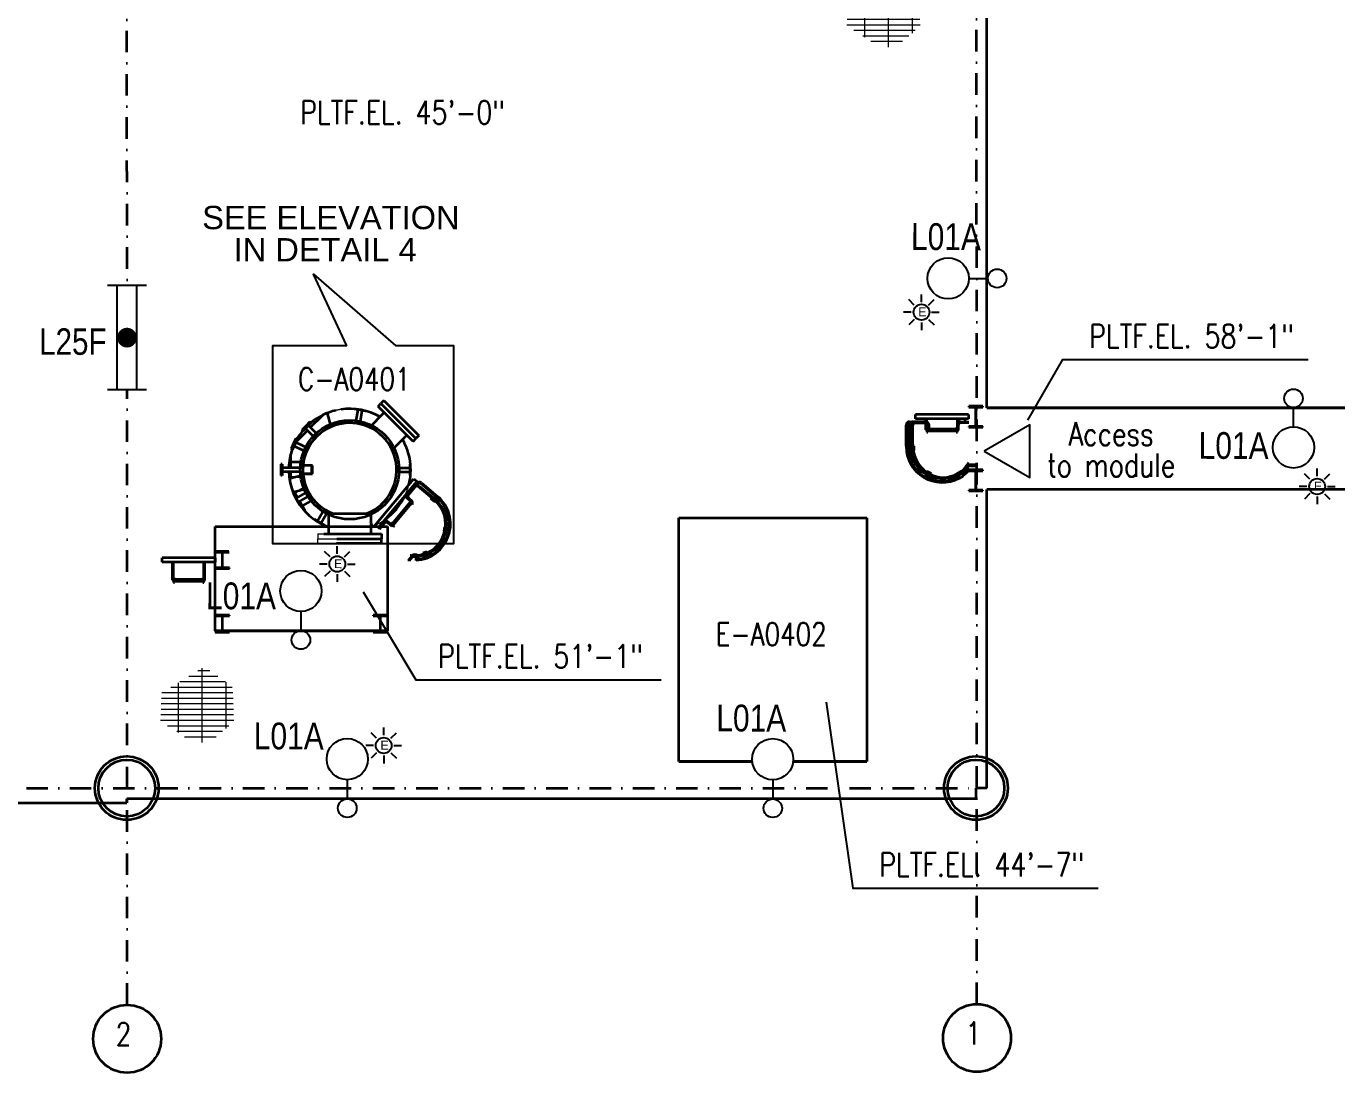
# Model space of a CAD drawing. Header units: inches. Extents: x 3139 to 9140, y 3844 to 6923.
# Drawn here: x 5568 to 6308, y 4430 to 5022 of the extents above; entities that cross this region are included whole.
import ezdxf
from ezdxf.enums import TextEntityAlignment as Align

# ---------------------------------------------------------------- set-up
doc = ezdxf.new("R2010")
doc.units = ezdxf.units.IN
doc.header["$MEASUREMENT"] = 0
doc.linetypes.add('DASHDOT2', pattern=[12.700025, 6.350013, -3.175006, 0, -3.175006])
doc.linetypes.add('HIDDEN2', pattern=[0.1875, 0.125, -0.0625])
for name, color, linetype in [('Default', 7, 'Continuous'), ('E-LIGHTING', 41, 'Continuous'), ('TF_P_Equipment', 7, 'Continuous'), ('TF_P_Ladder', 7, 'Continuous'), ('TF_P_Plaform', 7, 'Continuous'), ('TF_P_Steel', 7, 'Continuous'), ('TF_S_GRATING', 7, 'Continuous')]:
    doc.layers.add(name, color=color, linetype=linetype)
doc.styles.add('Arial', font='arial.ttf')
doc.styles.add('ROMANS', font='romans.shx')

# ---------------------------------------------------------------- blocks, each defined once
blk = doc.blocks.new('TF_P_ELP_GRATING', base_point=(2.146, 13.23))
at = {"layer": 'TF_S_GRATING', "color": 8, "linetype": 'Continuous', "lineweight": 18}
for p, q in [((1.98, 13.435), (1.98, 12.994)), ((2.313, 13.474), (2.034, 13.474)), ((2.19, 13.523), (2.19, 12.866)), ((2.469, 13.328), (1.822, 13.328)), ((2.426, 13.377), (1.882, 13.377)), ((2.37, 13.425), (1.964, 13.425)), ((2.4, 13.399), (2.4, 12.99)), ((2.467, 13.279), (1.824, 13.279)), ((2.465, 13.23), (1.826, 13.23)), ((2.463, 13.182), (1.828, 13.182)), ((2.462, 13.133), (1.83, 13.133)), ((2.46, 13.084), (1.832, 13.084)), ((2.453, 13.035), (1.912, 13.035)), ((2.396, 12.987), (1.992, 12.987)), ((2.326, 12.938), (2.072, 12.938)), ((2.256, 12.889), (2.152, 12.889))]:
    blk.add_line(p, q, dxfattribs=at)
blk = doc.blocks.new('A$Cdd380a1b')
at = {"layer": 'Default', "color": 8, "linetype": 'Continuous', "lineweight": 35}
for centre in [(-58.3905, -0.5451), (-58.3905, -0.5451), (-58.3905, -0.5451), (-54.6375, -0.5415)]:
    blk.add_circle(centre, 0.15, dxfattribs=at)
at = {"layer": 'TF_P_Equipment', "color": 8, "linetype": 'Continuous', "lineweight": 35}
for p, q in [((-57.2824, 2.2486), (-57.2696, 2.2614)), ((-57.2566, 2.2747), (-57.2697, 2.2615)), ((-57.2697, 2.2615), (-57.115, 2.1069)), ((-57.115, 2.1069), (-57.2697, 2.2615)), ((-57.2566, 2.2747), (-57.1019, 2.12)), ((-57.2566, 2.2747), (-57.1019, 2.12)), ((-57.3864, 2.2362), (-57.3862, 2.2374)), ((-57.3615, 2.2318), (-57.3864, 2.2362)), ((-57.3803, 2.1781), (-57.3706, 2.2334)), ((-57.3621, 2.1749), (-57.3523, 2.2302)), ((-57.3365, 2.2274), (-57.3615, 2.2318)), ((-57.3365, 2.2274), (-57.3362, 2.2286)), ((-57.3199, 2.1562), (-57.2549, 2.2211)), ((-57.2052, 2.1714), (-57.2824, 2.2486)), ((-57.6012, 2.1621), (-57.6191, 2.1442)), ((-57.6146, 2.1397), (-57.6191, 2.1442)), ((-57.5967, 2.1576), (-57.6146, 2.1397)), ((-57.5635, 2.1113), (-57.6032, 2.151)), ((-57.5832, 2.18), (-57.6012, 2.1621)), ((-57.5787, 2.1755), (-57.5967, 2.1576)), ((-57.5504, 2.1245), (-57.5901, 2.1642)), ((-57.5787, 2.1755), (-57.5832, 2.18)), ((-57.3712, 2.1765), (-57.3803, 2.1781)), ((-57.3621, 2.1749), (-57.3712, 2.1765)), ((-57.128, 2.0942), (-57.2052, 2.1714)), ((-57.6556, 2.0843), (-57.6664, 2.0613)), ((-57.6449, 2.1073), (-57.6556, 2.0843)), ((-57.6392, 2.1046), (-57.6499, 2.0816)), ((-57.5951, 2.0663), (-57.646, 2.09)), ((-57.6392, 2.1046), (-57.6449, 2.1073)), ((-57.557, 2.1179), (-57.5635, 2.1113)), ((-57.5504, 2.1245), (-57.557, 2.1179)), ((-57.2204, 2.0567), (-57.1555, 2.1217)), ((-57.128, 2.0942), (-57.1152, 2.107)), ((-57.1019, 2.12), (-57.115, 2.1069)), ((-57.6691, 2.0272), (-57.6709, 2.0272)), ((-57.6691, 2.0272), (-57.6691, 1.978)), ((-57.6606, 2.0586), (-57.6664, 2.0613)), ((-57.6499, 2.0816), (-57.6606, 2.0586)), ((-57.6029, 2.0495), (-57.6538, 2.0732)), ((-57.599, 2.0579), (-57.6029, 2.0495)), ((-57.5951, 2.0663), (-57.599, 2.0579)), ((-57.7061, 1.9941), (-57.7125, 1.9941)), ((-57.7125, 1.9941), (-57.7125, 1.9687)), ((-57.7125, 1.9687), (-57.7125, 1.9434)), ((-57.7061, 1.9941), (-57.7061, 1.9687)), ((-57.6149, 1.978), (-57.7061, 1.978)), ((-57.7061, 1.9687), (-57.7061, 1.9434)), ((-57.6149, 2.0024), (-57.6691, 2.0024)), ((-57.6149, 2.0024), (-57.6149, 1.978)), ((-57.6149, 1.978), (-57.6149, 1.9687)), ((-57.6149, 1.9687), (-57.6149, 1.9595)), ((-57.6133, 1.9502), (-57.6133, 1.9873)), ((-57.6133, 1.9502), (-57.6133, 1.9873)), ((-57.5762, 1.9873), (-57.6133, 1.9873)), ((-57.5762, 1.9873), (-57.6133, 1.9873)), ((-57.5723, 1.9873), (-57.5762, 1.9873)), ((-57.5723, 1.9873), (-57.5762, 1.9873)), ((-57.5762, 1.9873), (-57.5762, 1.9502)), ((-57.5762, 1.9873), (-57.5762, 1.9502)), ((-57.5723, 1.9502), (-57.5723, 1.9873)), ((-57.5723, 1.9502), (-57.5723, 1.9873)), ((-57.1969, 1.978), (-57.1408, 1.978)), ((-57.1969, 1.9687), (-57.1969, 1.978)), ((-57.1969, 1.9595), (-57.1969, 1.9687)), ((-57.1408, 1.9941), (-57.1395, 1.9941)), ((-57.1408, 1.9687), (-57.1408, 1.9941)), ((-57.1408, 1.9434), (-57.1408, 1.9687)), ((-57.7061, 1.9434), (-57.7125, 1.9434)), ((-57.6149, 1.9595), (-57.7061, 1.9595)), ((-57.6691, 1.9595), (-57.6691, 1.9312)), ((-57.6546, 1.9351), (-57.6691, 1.9351)), ((-57.6149, 1.9351), (-57.6172, 1.9351)), ((-57.6149, 1.9595), (-57.6149, 1.9351)), ((-57.5762, 1.9502), (-57.6133, 1.9502)), ((-57.6133, 1.9502), (-57.5762, 1.9502)), ((-57.5762, 1.9502), (-57.5723, 1.9502)), ((-57.5762, 1.9502), (-57.5723, 1.9502)), ((-57.1969, 1.9595), (-57.1408, 1.9595)), ((-57.1408, 1.9434), (-57.1395, 1.9434)), ((-57.6518, 1.8572), (-57.6529, 1.8566)), ((-57.6528, 1.8707), (-57.6387, 1.8462)), ((-57.6518, 1.8572), (-57.6391, 1.8352)), ((-57.6384, 1.8745), (-57.6509, 1.8673)), ((-57.5951, 1.8713), (-57.6438, 1.8432)), ((-57.5859, 1.8552), (-57.6345, 1.8272)), ((-57.604, 1.8944), (-57.606, 1.8933)), ((-57.604, 1.8944), (-57.5871, 1.8652)), ((-57.5951, 1.8713), (-57.5905, 1.8633)), ((-57.5905, 1.8633), (-57.5859, 1.8552)), ((-57.5871, 1.8652), (-57.5703, 1.8361)), ((-57.6391, 1.8352), (-57.6264, 1.8132)), ((-57.6294, 1.8301), (-57.6048, 1.7875)), ((-57.6264, 1.8132), (-57.6275, 1.8126)), ((-57.5703, 1.8361), (-57.6172, 1.809)), ((-57.6048, 1.7875), (-57.6065, 1.7866)), ((-57.5633, 1.7501), (-57.564, 1.7491)), ((-57.5633, 1.7501), (-57.5414, 1.7375)), ((-57.5213, 1.7907), (-57.5494, 1.7421)), ((-57.5414, 1.7375), (-57.5194, 1.7248)), ((-57.5053, 1.7814), (-57.5333, 1.7328)), ((-57.5213, 1.7907), (-57.5133, 1.7861)), ((-57.5133, 1.7861), (-57.5053, 1.7814)), ((-57.5016, 1.7754), (-57.5016, 1.6851)), ((-57.5016, 1.7754), (-57.4078, 1.7754)), ((-57.4078, 1.7754), (-57.3141, 1.7754)), ((-57.3141, 1.7754), (-57.3141, 1.6851)), ((-55.9547, 0.6805), (-55.9547, 1.757)), ((-55.9547, 0.6805), (-55.9547, 1.757)), ((-55.9547, 1.757), (-55.1242, 1.757)), ((-55.9547, 1.757), (-55.1242, 1.757)), ((-55.1242, 1.757), (-55.1242, 0.6805)), ((-55.1242, 1.757), (-55.1242, 0.6805)), ((-57.5221, 1.6851), (-57.4078, 1.6851)), ((-57.5194, 1.7248), (-57.52, 1.7237)), ((-57.4078, 1.6851), (-57.2671, 1.6851)), ((-57.2671, 1.6851), (-57.2671, 1.6641)), ((-57.2672, 1.6426), (-57.4659, 1.6426)), ((-57.2672, 1.6426), (-57.4659, 1.6426)), ((-57.4644, 1.6641), (-57.4078, 1.6641)), ((-57.4078, 1.6641), (-57.2671, 1.6641)), ((-57.2672, 1.6426), (-57.2672, 1.6641)), ((-55.9547, 0.6805), (-55.1242, 0.6805)), ((-55.1242, 0.6805), (-55.9547, 0.6805))]:
    blk.add_line(p, q, dxfattribs=at)
at = {"layer": 'TF_P_Equipment', "color": 8, "linetype": 'Continuous', "lineweight": 18}
for p, q in [((-57.6691, 1.9103), (-57.6709, 1.9103)), ((-57.6691, 1.9312), (-57.6691, 1.9103)), ((-57.6172, 1.9351), (-57.6546, 1.9351)), ((-57.6633, 1.8887), (-57.6649, 1.8878)), ((-57.6633, 1.8887), (-57.6528, 1.8707)), ((-57.606, 1.8933), (-57.6384, 1.8745)), ((-57.5485, 1.6851), (-57.5485, 1.6641)), ((-57.5485, 1.6851), (-57.5221, 1.6851)), ((-57.2939, 1.7245), (-57.2906, 1.7174)), ((-57.2939, 1.7245), (-57.2906, 1.7174)), ((-57.5485, 1.6426), (-57.5485, 1.6641)), ((-57.5485, 1.6641), (-57.4644, 1.6641)), ((-57.4659, 1.6426), (-57.5485, 1.6426)), ((-57.4659, 1.6426), (-57.5485, 1.6426)), ((-57.1311, 1.5836), (-57.1347, 1.5866)), ((-57.1311, 1.5836), (-57.1347, 1.5866))]:
    blk.add_line(p, q, dxfattribs=at)
at = {"layer": 'TF_P_Equipment', "color": 8, "linetype": 'Continuous', "lineweight": 35}
blk.add_circle((-57.4078, 1.9687), 0.2187, dxfattribs=at)
for radius, start, end in [(0.2695, 103, 129.59784), (0.2695, 103, 129.59784), (0.2695, 60.12167, 98.28546), (0.2695, 60.12167, 98.28546), (0.207, 89.99989, 249.06113), (0.207, 89.99989, 249.06113), (0.207, 290.93887, 180), (0.2695, 140.40216, 149.59784), (0.2695, 140.40216, 149.59784), (0.2695, 345.77147, 29.87833), (0.2695, 345.77147, 29.87833), (0.2695, 160.40216, 178.02747), (0.2695, 160.40216, 178.02747), (0.207, 180, 249.06113), (0.2695, 181.97253, 249.64559), (0.2695, 181.97253, 249.64559), (0.2695, 305.56536, 334.43464), (0.2695, 305.56536, 334.43464), (0.2695, 290.35441, 294.22853), (0.2695, 290.35441, 294.22853)]:
    blk.add_arc((-57.4078, 1.9687), radius, start, end, dxfattribs=at)
at = {"layer": 'TF_P_Equipment', "color": 8, "linetype": 'HIDDEN2', "lineweight": 18}
for start, end in [(98.28546, 103), (98.28546, 103), (334.43464, 345.77147), (334.43464, 345.77147), (295, 305.56536), (295, 305.56536)]:
    blk.add_arc((-57.4078, 1.9687), 0.2695, start, end, dxfattribs=at)
at = {"layer": 'TF_P_Ladder', "color": 8, "linetype": 'Continuous', "lineweight": 35}
for p, q in [((-54.9508, 2.0725), (-54.9508, 2.1662)), ((-54.9461, 2.1662), (-54.9461, 2.0725)), ((-54.9359, 2.1811), (-54.9195, 2.1811)), ((-54.9303, 2.1764), (-54.9359, 2.1764)), ((-54.9343, 2.0725), (-54.9344, 2.1662)), ((-54.9297, 2.1662), (-54.9297, 2.0725)), ((-54.925, 2.1662), (-54.925, 2.0725)), ((-54.9203, 2.0725), (-54.9203, 2.1662)), ((-54.9195, 2.1811), (-54.9101, 2.1811)), ((-54.864, 2.1811), (-54.9101, 2.1811)), ((-54.9101, 2.1764), (-54.864, 2.1764)), ((-54.8633, 2.1811), (-54.8633, 2.194)), ((-54.8633, 2.1451), (-54.8633, 2.1764)), ((-54.8601, 2.1451), (-54.8633, 2.1451)), ((-54.8601, 2.149), (-54.8601, 2.1479)), ((-54.8601, 2.1479), (-54.8601, 2.1412)), ((-54.8586, 2.18), (-54.8586, 2.194)), ((-54.8586, 2.1549), (-54.8586, 2.1748)), ((-54.8539, 2.1549), (-54.8586, 2.1549)), ((-54.8586, 2.1549), (-54.8586, 2.1354)), ((-54.8539, 2.1662), (-54.8539, 2.1549)), ((-54.8539, 2.1354), (-54.8539, 2.1549)), ((-54.8539, 2.1451), (-54.8492, 2.1451)), ((-54.8492, 2.1451), (-54.8492, 2.1662)), ((-54.8492, 2.1491), (-54.7289, 2.1491)), ((-54.7289, 2.1549), (-54.7289, 2.1354)), ((-54.7242, 2.1549), (-54.7289, 2.1549)), ((-54.7242, 2.1549), (-54.7242, 2.194)), ((-54.7242, 2.1354), (-54.7242, 2.1549)), ((-54.7226, 2.149), (-54.7226, 2.1479)), ((-54.7226, 2.1479), (-54.7226, 2.1412)), ((-54.7195, 2.1451), (-54.7226, 2.1451)), ((-54.7195, 2.1451), (-54.7195, 2.194)), ((-54.7094, 2.1811), (-54.6735, 2.1811)), ((-54.6735, 2.1764), (-54.7094, 2.1764)), ((-54.8601, 2.1412), (-54.8586, 2.1412)), ((-54.8586, 2.1354), (-54.8539, 2.1354)), ((-54.8539, 2.1412), (-54.7289, 2.1412)), ((-54.7289, 2.1354), (-54.7242, 2.1354)), ((-54.7242, 2.1412), (-54.7226, 2.1412)), ((-54.9273, 2.0752), (-54.9297, 2.0752)), ((-54.925, 2.0739), (-54.9297, 2.0748)), ((-54.9238, 2.0542), (-54.9286, 2.055)), ((-54.925, 2.0748), (-54.9273, 2.0752)), ((-54.9153, 2.073), (-54.9203, 2.0739)), ((-54.92, 2.073), (-54.9203, 2.073)), ((-54.9153, 2.073), (-54.92, 2.073)), ((-54.92, 2.073), (-54.92, 2.0534)), ((-54.92, 2.0534), (-54.9153, 2.0534)), ((-54.9153, 2.0534), (-54.9153, 2.073)), ((-54.9153, 2.0695), (-54.9153, 2.073)), ((-54.9153, 2.073), (-54.9153, 2.073)), ((-54.643, 1.9909), (-54.6661, 1.9909)), ((-54.6661, 1.9862), (-54.643, 1.9862)), ((-54.643, 1.9862), (-54.643, 1.9909)), ((-57.0912, 1.9111), (-57.0194, 1.8509)), ((-54.8627, 1.9486), (-54.8655, 1.9404)), ((-54.8655, 1.9404), (-54.8485, 1.9307)), ((-54.8611, 1.9534), (-54.8611, 1.9531)), ((-54.8573, 1.9617), (-54.8596, 1.9576)), ((-54.8596, 1.9576), (-54.8427, 1.9479)), ((-54.8573, 1.9617), (-54.8583, 1.9599)), ((-54.8573, 1.9617), (-54.8573, 1.9617)), ((-54.8403, 1.9519), (-54.8573, 1.9617)), ((-54.8453, 1.9401), (-54.8485, 1.9307)), ((-54.8485, 1.9307), (-54.8462, 1.9347)), ((-54.8403, 1.9519), (-54.8476, 1.9561)), ((-54.8445, 1.9398), (-54.8462, 1.9347)), ((-54.8427, 1.9479), (-54.8403, 1.9519)), ((-54.8423, 1.9486), (-54.8417, 1.9496)), ((-54.8403, 1.9519), (-54.8416, 1.9482)), ((-54.8403, 1.9519), (-54.8403, 1.9519)), ((-54.8403, 1.9519), (-54.8403, 1.9519)), ((-54.7067, 1.9617), (-54.7237, 1.9519)), ((-54.7237, 1.9519), (-54.7213, 1.9479)), ((-54.7221, 1.9474), (-54.722, 1.947)), ((-54.7213, 1.9479), (-54.7044, 1.9576)), ((-54.7213, 1.9478), (-54.7146, 1.9517)), ((-54.7213, 1.9479), (-54.7213, 1.9478)), ((-54.7213, 1.9478), (-54.7212, 1.9474)), ((-54.7207, 1.9433), (-54.7181, 1.9356)), ((-54.7199, 1.9437), (-54.7155, 1.9307)), ((-54.7162, 1.932), (-54.7155, 1.9307)), ((-54.7155, 1.9307), (-54.6986, 1.9405)), ((-54.7044, 1.9576), (-54.7067, 1.9617)), ((-54.7044, 1.9576), (-54.705, 1.9586)), ((-54.7044, 1.9576), (-54.7044, 1.9576)), ((-54.7044, 1.9576), (-54.7042, 1.9569)), ((-54.703, 1.9534), (-54.6986, 1.9405)), ((-57.1647, 1.8524), (-57.1505, 1.8405)), ((-57.1617, 1.856), (-57.1557, 1.851)), ((-57.1523, 1.8614), (-57.1227, 1.8967)), ((-57.1191, 1.8937), (-57.1487, 1.8584)), ((-57.1227, 1.8967), (-57.1121, 1.9093)), ((-57.1085, 1.9063), (-57.1121, 1.902)), ((-57.0329, 1.8347), (-57.1048, 1.895)), ((-57.1017, 1.8985), (-57.0299, 1.8383)), ((-57.0224, 1.8473), (-57.0942, 1.9075)), ((-57.2207, 1.7301), (-57.1403, 1.8259)), ((-57.2147, 1.7251), (-57.1343, 1.8208)), ((-57.1418, 1.8332), (-57.1505, 1.8405)), ((-57.1474, 1.8441), (-57.1313, 1.8305)), ((-57.1418, 1.8332), (-57.1448, 1.8296)), ((-57.1448, 1.8296), (-57.1298, 1.8171)), ((-57.1268, 1.8207), (-57.1418, 1.8332)), ((-57.1313, 1.8305), (-57.1343, 1.8269)), ((-57.1333, 1.8281), (-57.1303, 1.8256)), ((-57.1313, 1.8244), (-57.1303, 1.8256)), ((-57.1298, 1.8171), (-57.1268, 1.8207)), ((-57.0477, 1.8467), (-57.0507, 1.8431)), ((-57.0507, 1.8431), (-57.0358, 1.8305)), ((-57.0477, 1.8467), (-57.0472, 1.8466)), ((-57.0328, 1.8341), (-57.0477, 1.8467)), ((-57.0393, 1.8462), (-57.0275, 1.8454)), ((-57.0358, 1.8305), (-57.0328, 1.8341)), ((-57.0358, 1.8306), (-57.0278, 1.8301)), ((-57.0328, 1.8342), (-57.0323, 1.8341)), ((-57.0126, 1.8329), (-57.0275, 1.8454)), ((-57.0247, 1.8337), (-57.0126, 1.8329)), ((-57.0205, 1.8296), (-57.0156, 1.8293)), ((-57.0156, 1.8293), (-57.0126, 1.8329)), ((-57.2541, 1.7459), (-57.2237, 1.7204)), ((-57.2511, 1.7495), (-57.2282, 1.7303)), ((-57.2803, 1.7088), (-57.2577, 1.7357)), ((-57.2542, 1.7327), (-57.2767, 1.7058)), ((-57.2251, 1.7339), (-57.2282, 1.7303)), ((-57.2282, 1.7303), (-57.2132, 1.7177)), ((-57.2102, 1.7213), (-57.2251, 1.7339)), ((-57.2246, 1.7253), (-57.2238, 1.7246)), ((-57.2238, 1.7246), (-57.2187, 1.7203)), ((-57.2237, 1.7204), (-57.2217, 1.7228)), ((-57.2187, 1.7203), (-57.2177, 1.7215)), ((-57.2132, 1.7177), (-57.2102, 1.7213)), ((-56.9886, 1.7152), (-56.992, 1.696)), ((-56.992, 1.696), (-56.9873, 1.6951)), ((-56.9919, 1.6959), (-56.9883, 1.6946)), ((-56.9919, 1.6959), (-56.9899, 1.6956)), ((-56.9919, 1.6959), (-56.9919, 1.6959)), ((-56.9886, 1.7152), (-56.9899, 1.7076)), ((-56.9886, 1.7152), (-56.9886, 1.7152)), ((-56.984, 1.7144), (-56.9886, 1.7152)), ((-56.9873, 1.6951), (-56.984, 1.7144)), ((-56.9848, 1.7145), (-56.986, 1.7147)), ((-56.9835, 1.6927), (-56.975, 1.6894)), ((-56.9833, 1.6936), (-56.9719, 1.6892)), ((-56.9798, 1.7128), (-56.9685, 1.7084)), ((-56.975, 1.6894), (-56.9724, 1.6889)), ((-57.1487, 1.5699), (-57.1339, 1.5875)), ((-57.1451, 1.5669), (-57.1487, 1.5699)), ((-57.1303, 1.5845), (-57.1451, 1.5669)), ((-57.067, 1.6066), (-57.0853, 1.5999)), ((-57.0853, 1.5999), (-57.0837, 1.5955)), ((-57.0853, 1.5998), (-57.0846, 1.5979)), ((-57.0853, 1.5998), (-57.0853, 1.5998)), ((-57.0837, 1.5955), (-57.0654, 1.6022)), ((-57.0814, 1.5916), (-57.0751, 1.5813)), ((-57.067, 1.6066), (-57.0748, 1.6037)), ((-57.067, 1.6066), (-57.067, 1.6066)), ((-57.067, 1.6066), (-57.0647, 1.6028)), ((-57.067, 1.6066), (-57.067, 1.6066)), ((-57.0654, 1.6022), (-57.067, 1.6066)), ((-57.0655, 1.6025), (-57.0661, 1.6041)), ((-57.0631, 1.5984), (-57.0568, 1.5881)), ((-57.0623, 1.5988), (-57.0576, 1.5911)), ((-57.0566, 1.5885), (-57.0576, 1.5911)), ((-58.1906, 1.4811), (-58.1906, 1.5612)), ((-58.1859, 1.4909), (-58.1859, 1.5612)), ((-58.0515, 1.4909), (-58.0515, 1.5612)), ((-58.0468, 1.4811), (-58.0468, 1.5612)), ((-58.1874, 1.4811), (-58.1906, 1.4811)), ((-58.1874, 1.4849), (-58.1874, 1.4839)), ((-58.1874, 1.4839), (-58.1874, 1.4772)), ((-58.1874, 1.4772), (-58.1859, 1.4772)), ((-58.1812, 1.4909), (-58.1859, 1.4909)), ((-58.1859, 1.4909), (-58.1859, 1.4713)), ((-58.1859, 1.4713), (-58.1812, 1.4713)), ((-58.1812, 1.4713), (-58.1812, 1.4909)), ((-58.1812, 1.485), (-58.0562, 1.485)), ((-58.1812, 1.4772), (-58.0562, 1.4772)), ((-58.0562, 1.4909), (-58.0562, 1.4713)), ((-58.0515, 1.4909), (-58.0562, 1.4909)), ((-58.0562, 1.4713), (-58.0515, 1.4713)), ((-58.0515, 1.4713), (-58.0515, 1.4909)), ((-58.0515, 1.4772), (-58.0499, 1.4772)), ((-58.0499, 1.4849), (-58.0499, 1.4839)), ((-58.0499, 1.4839), (-58.0499, 1.4772)), ((-58.0468, 1.4811), (-58.0499, 1.4811))]:
    blk.add_line(p, q, dxfattribs=at)
for centre, radius, start, end in [((-54.9359, 2.1662), 0.0148, 90.00086, 180.00086), ((-54.9359, 2.1662), 0.0102, 90.00086, 180.00086), ((-54.9195, 2.1662), 0.0148, 90.00086, 180.00086), ((-54.9195, 2.1662), 0.0102, 98.85074, 180.00086), ((-54.9101, 2.1662), 0.0148, 90.00086, 180.00086), ((-54.9101, 2.1662), 0.0102, 90.00086, 180.00086), ((-54.8734, 2.1662), 0.0102, 0.00086, 90.00086), ((-54.864, 2.1662), 0.0148, 0.00086, 90.00086), ((-54.864, 2.1662), 0.0102, 0.00086, 90.00086), ((-54.7094, 2.1662), 0.0148, 90.00086, 133.17441), ((-54.7094, 2.1662), 0.0102, 90.00086, 180.00086), ((-54.7914, 2.0725), 0.1594, 180.00086, 298.21229), ((-54.7914, 2.0725), 0.1547, 180.00086, 298.19635), ((-54.7914, 2.0725), 0.143, 180.00086, 271.87974), ((-54.7914, 2.0725), 0.1383, 180.00086, 241.66909), ((-54.782, 2.0725), 0.143, 180.00086, 315.00086), ((-54.7805, 2.074), 0.1398, 180.60322, 312.7896), ((-54.7914, 2.0725), 0.1383, 272.20106, 328.48777), ((-54.7914, 2.0725), 0.143, 307.18707, 318.27827), ((-54.7914, 2.0725), 0.1547, 305.83731, 319.65047), ((-54.6661, 1.9714), 0.0195, 90.00086, 180.00086), ((-54.6661, 1.9714), 0.0148, 90.00086, 180.00086), ((-54.7914, 2.0725), 0.143, 323.93486, 325.54561), ((-57.1007, 1.8997), 0.0148, 50, 140), ((-54.7914, 2.0725), 0.143, 296.88557, 299.34094), ((-54.7914, 2.0725), 0.1594, 305.32267, 317.70535), ((-57.1409, 1.8519), 0.0148, 140, 230), ((-57.1409, 1.8519), 0.0102, 140, 230), ((-57.1113, 1.8872), 0.0148, 50, 140), ((-57.1113, 1.8872), 0.0102, 50, 140), ((-57.1007, 1.8997), 0.0102, 50, 140), ((-57.1218, 1.7288), 0.1594, 272.6679, 50), ((-57.1218, 1.7288), 0.143, 275, 50), ((-57.1239, 1.7286), 0.1398, 277.21125, 49.39764), ((-57.1218, 1.7288), 0.1547, 347.22863, 50), ((-57.2464, 1.7262), 0.0148, 96.82645, 140), ((-57.2464, 1.7262), 0.0102, 50, 140), ((-57.1218, 1.7288), 0.1547, 294.81182, 345.19533), ((-57.1218, 1.7288), 0.1383, 294.04968, 320), ((-57.1218, 1.7288), 0.1383, 262.06375, 266.43928), ((-57.1189, 1.575), 0.0195, 50, 140), ((-57.1189, 1.575), 0.0148, 50, 140), ((-57.1218, 1.7288), 0.143, 267.17478, 275), ((-57.1218, 1.7288), 0.1547, 270.74903, 293.09853), ((-57.1218, 1.7288), 0.1383, 275.7355, 285.95032)]:
    blk.add_arc(centre, radius, start, end, dxfattribs=at)
at = {"layer": 'TF_P_Plaform', "color": 8, "linetype": 'Continuous', "lineweight": 35}
for p, q in [((-53.0485, 2.243), (-54.5945, 2.243)), ((-54.5945, 2.243), (-53.0485, 2.243)), ((-53.0485, 2.243), (-51.8903, 2.243)), ((-53.0485, 1.882), (-54.5945, 1.882)), ((-53.0485, 1.882), (-54.5945, 1.882)), ((-58.0015, 1.7187), (-57.2414, 1.7187)), ((-58.0015, 1.2579), (-58.0015, 1.7187)), ((-58.0015, 1.2579), (-58.0015, 1.7178)), ((-57.5084, 1.7187), (-57.5016, 1.7187)), ((-57.3084, 1.7187), (-57.3073, 1.7187)), ((-57.2414, 1.7187), (-57.2414, 1.2579)), ((-57.2414, 1.3461), (-57.2414, 1.2579)), ((-58.0015, 1.2579), (-57.2414, 1.2579)), ((-57.2414, 1.2579), (-58.0015, 1.2579))]:
    blk.add_line(p, q, dxfattribs=at)
at = {"layer": 'TF_P_Steel', "color": 8, "linetype": 'Continuous', "lineweight": 35}
for p, q in [((-54.5945, 2.243), (-54.5945, 4.3125)), ((-57.5817, 2.1557), (-57.5268, 2.2106)), ((-57.5268, 2.2106), (-57.5817, 2.1557)), ((-57.5074, 2.2192), (-57.4927, 2.1644)), ((-57.5072, 2.2193), (-57.4925, 2.1644)), ((-54.9086, 2.194), (-54.9086, 2.2123)), ((-54.6742, 2.2123), (-54.9086, 2.2123)), ((-54.6742, 2.2123), (-54.6742, 2.194)), ((-54.6109, 2.2496), (-54.6735, 2.2496)), ((-54.6735, 2.2496), (-54.6735, 2.2455)), ((-54.6735, 2.2455), (-54.6434, 2.2455)), ((-54.6434, 2.2455), (-54.6434, 2.1606)), ((-54.6411, 2.2455), (-54.6109, 2.2455)), ((-54.6411, 2.1606), (-54.6411, 2.2455)), ((-54.6109, 2.2455), (-54.6109, 2.2496)), ((-53.0485, 2.243), (-54.5945, 2.243)), ((-51.8903, 2.243), (-53.0485, 2.243)), ((-57.6447, 2.0927), (-57.5948, 2.1426)), ((-57.5948, 2.1426), (-57.6447, 2.0927)), ((-57.4925, 2.1644), (-57.4927, 2.1644)), ((-57.432, 2.1806), (-57.4925, 2.1644)), ((-54.6742, 2.194), (-54.9086, 2.194)), ((-54.6899, 2.1811), (-54.6899, 2.194)), ((-54.6434, 2.1606), (-54.6735, 2.1606)), ((-54.6735, 2.1606), (-54.6735, 2.1566)), ((-54.6735, 2.1566), (-54.6109, 2.1566)), ((-54.6109, 2.1606), (-54.6411, 2.1606)), ((-54.6109, 2.1566), (-54.6109, 2.1606)), ((-54.6899, 1.9676), (-54.6899, 1.9718)), ((-54.6735, 1.9683), (-54.6735, 1.9643)), ((-54.6109, 1.9683), (-54.6735, 1.9683)), ((-54.6109, 1.9643), (-54.6109, 1.9683)), ((-57.6745, 1.9297), (-57.6197, 1.9444)), ((-57.6197, 1.9444), (-57.6035, 1.8839)), ((-57.2972, 1.723), (-57.1247, 1.9286)), ((-57.2832, 1.7112), (-57.1107, 1.9168)), ((-57.1247, 1.9286), (-57.1107, 1.9168)), ((-54.6899, 1.9558), (-54.6899, 1.9632)), ((-54.6735, 1.9643), (-54.6434, 1.9643)), ((-54.6434, 1.9643), (-54.6434, 1.8794)), ((-54.6411, 1.8794), (-54.6411, 1.9643)), ((-54.6411, 1.9643), (-54.6109, 1.9643)), ((-57.6583, 1.8692), (-57.6035, 1.8839)), ((-54.6735, 1.8794), (-54.6735, 1.8754)), ((-54.6434, 1.8794), (-54.6735, 1.8794)), ((-54.6735, 1.8754), (-54.6109, 1.8754)), ((-54.6109, 1.8794), (-54.6411, 1.8794)), ((-54.6109, 1.8754), (-54.6109, 1.8794)), ((-53.0485, 1.882), (-54.5945, 1.882)), ((-54.5945, 0.5625), (-54.5945, 1.882)), ((-51.8903, 1.882), (-53.0485, 1.882)), ((-57.3083, 1.7183), (-57.3141, 1.7399)), ((-58.0017, 1.5795), (-58.0017, 1.6875)), ((-57.5088, 1.7188), (-57.5016, 1.7188)), ((-57.3084, 1.7188), (-57.3069, 1.7188)), ((-58.0015, 1.5795), (-58.2359, 1.5795)), ((-58.2359, 1.5612), (-58.2359, 1.5795)), ((-58.0015, 1.5795), (-58.0015, 1.5612)), ((-58.0014, 1.6083), (-58.0014, 1.6049)), ((-57.9422, 1.6083), (-58.0014, 1.6083)), ((-58.0014, 1.6049), (-57.9715, 1.6049)), ((-57.9715, 1.6049), (-57.9715, 1.5357)), ((-57.9692, 1.6049), (-57.9399, 1.6049)), ((-57.9692, 1.5357), (-57.9692, 1.6049)), ((-58.0015, 1.5612), (-58.2359, 1.5612)), ((-58.0017, 1.2891), (-58.0017, 1.5612)), ((-58.0014, 1.5357), (-58.0014, 1.5323)), ((-57.9715, 1.5357), (-58.0014, 1.5357)), ((-58.0014, 1.5323), (-57.9392, 1.5323)), ((-57.9392, 1.5357), (-57.9692, 1.5357)), ((-57.9392, 1.5323), (-57.9392, 1.5357)), ((-58.0014, 1.3271), (-58.0014, 1.3237)), ((-57.9392, 1.3271), (-58.0014, 1.3271)), ((-58.0014, 1.3237), (-57.9715, 1.3237)), ((-57.9715, 1.3237), (-57.9715, 1.2545)), ((-57.9692, 1.3237), (-57.9392, 1.3237)), ((-57.9692, 1.2545), (-57.9692, 1.3237)), ((-57.9392, 1.3237), (-57.9392, 1.3271)), ((-57.2415, 1.3271), (-57.3036, 1.3271)), ((-57.3036, 1.3271), (-57.3036, 1.3237)), ((-57.3036, 1.3237), (-57.2737, 1.3237)), ((-57.2737, 1.3237), (-57.2737, 1.2545)), ((-57.2714, 1.2545), (-57.2714, 1.3237)), ((-57.2714, 1.3237), (-57.2415, 1.3237)), ((-57.2415, 1.3237), (-57.2415, 1.3271)), ((-58.0014, 1.2545), (-58.0014, 1.2511)), ((-57.9715, 1.2545), (-58.0014, 1.2545)), ((-58.0014, 1.2511), (-57.9392, 1.2511)), ((-57.9392, 1.2545), (-57.9692, 1.2545)), ((-57.9392, 1.2511), (-57.9392, 1.2545)), ((-57.2737, 1.2545), (-57.3036, 1.2545)), ((-57.3036, 1.2545), (-57.3036, 1.2511)), ((-57.3036, 1.2511), (-57.2415, 1.2511)), ((-57.2415, 1.2545), (-57.2714, 1.2545)), ((-57.2415, 1.2511), (-57.2415, 1.2545)), ((-54.6422, 0.5625), (-54.6422, 0.5148)), ((-54.5945, 0.5625), (-54.6422, 0.5625)), ((-60.2672, 0.4971), (-58.3922, 0.4971)), ((-56.5712, 0.5148), (-58.3922, 0.5148)), ((-58.3922, 0.4971), (-58.3922, 0.5148)), ((-58.3922, 0.5148), (-58.3922, 0.4971)), ((-54.6422, 0.5148), (-56.5712, 0.5148))]:
    blk.add_line(p, q, dxfattribs=at)
at = {"layer": 'TF_P_Steel', "color": 8, "linetype": 'DASHDOT2', "lineweight": 35, "ltscale": 0.015}
for points in [[(-58.3908, -0.3951), (-58.3922, 11.8125)], [(-54.6376, -0.3915), (-54.6422, 11.8125)], [(-76.4334, 0.5625), (-54.6422, 0.5625)]]:
    blk.add_lwpolyline(points, dxfattribs=at)
at = {"layer": 'TF_P_Steel', "color": 8, "linetype": 'Continuous', "lineweight": 35}
for centre, radius in [((-58.3922, 0.5625), 0.1407), ((-54.6422, 0.5625), 0.1407), ((-58.3922, 0.5625), 0.1253), ((-54.6422, 0.5625), 0.1253)]:
    blk.add_circle(centre, radius, dxfattribs=at)
at = {"layer": 'Default', "color": 8, "linetype": 'Continuous', "lineweight": 35, "xscale": -0.5, "yscale": 0.5, "zscale": 0.5, "rotation": 180}
for p in [(-55.0499, 3.9821), (-58.0808, 0.9101)]:
    blk.add_blockref('TF_P_ELP_GRATING', p, dxfattribs=at)
at = {"layer": 'Default', "color": 8, "style": 'ROMANS', "width": 0.8}
for s, p in [('C-A0401', (-57.3874, 2.3694)), ('E-A0402', (-55.5463, 1.2427))]:
    blk.add_text(s, height=0.1, dxfattribs=at).set_placement(p, align=Align.MIDDLE_CENTER)
for s, p in [('2', (-58.441, -0.4741)), ('1', (-54.688, -0.4706))]:
    blk.add_text(s, height=0.1, dxfattribs=at).set_placement(p, align=Align.TOP_LEFT)
blk = doc.blocks.new('*U39')
at = {"color": 4, "linetype": 'ByBlock', "lineweight": -2}
blk.add_circle((0, 0), 112, dxfattribs=at)
at = {"color": 4, "insert": (1254, 681), "char_height": 324, "attachment_point": 1, "rotation": 269.7413, "style": 'Arial'}
blk.add_mtext_dynamic_manual_height_columns('{\\W0.8;L01A}', width=4053.6, gutter_width=4.41, heights=[0], dxfattribs=at)
at = {"color": 8}
blk.add_wipeout([(842, 0), (841, 16), (840, 31), (837, 47), (834, 62), (829, 77), (824, 92), (818, 106), (811, 120), (803, 134), (794, 146), (784, 159), (774, 171), (763, 182), (751, 192), (739, 202), (726, 210), (713, 218), (699, 225), (684, 232), (670, 237), (654, 241), (639, 245), (624, 247), (608, 249), (593, 249), (577, 249), (561, 247), (546, 245), (531, 241), (515, 237), (501, 232), (486, 225), (472, 218), (459, 210), (446, 202), (434, 192), (422, 182), (411, 171), (401, 159), (391, 146), (382, 134), (374, 120), (367, 106), (361, 92), (356, 77), (351, 62), (348, 47), (345, 31), (344, 16), (343, 0), (344, -16), (345, -31), (348, -47), (351, -62), (356, -77), (361, -92), (367, -106), (374, -120), (382, -134), (391, -146), (401, -159), (411, -171), (422, -182), (434, -192), (446, -202), (459, -210), (472, -218), (486, -225), (501, -232), (515, -237), (531, -241), (546, -245), (561, -247), (577, -249), (593, -249), (608, -249), (624, -247), (639, -245), (654, -241), (670, -237), (684, -232), (699, -225), (713, -218), (726, -210), (739, -202), (751, -192), (763, -182), (774, -171), (784, -159), (794, -146), (803, -134), (811, -120), (818, -106), (824, -92), (829, -77), (834, -62), (837, -47), (840, -31), (841, -16)], dxfattribs=at)
at = {"color": 4, "linetype": 'ByBlock', "lineweight": -2}
blk.add_line((343, 0), (112, 0), dxfattribs=at)
blk.add_circle((593, 0), 249, dxfattribs=at)
blk = doc.blocks.new('*U33')
at = {"color": 3}
for points in [[(-70.72, 26.23), (-70.72, 30.57)], [(-74.79, 24.54), (-77.86, 27.6)], [(-66.64, 24.55), (-63.58, 27.62)], [(-76.47, 20.46), (-80.81, 20.45)], [(-74.78, 16.39), (-77.84, 13.32)], [(-64.95, 20.48), (-60.61, 20.49)]]:
    blk.add_lwpolyline(points, dxfattribs=at)
blk.add_circle((-70.71, 20.47), 4.47, dxfattribs=at)
at = {"color": 4, "linetype": 'ByBlock', "lineweight": -2}
blk.add_circle((-27.71, -0.02), 5.26, dxfattribs=at)
at = {"color": 4, "insert": (-73.41, 18.64), "char_height": 5.03, "attachment_point": 1, "rotation": 89.86226, "style": 'Arial'}
blk.add_mtext_dynamic_manual_height_columns('E', width=62.9163, gutter_width=0.0684, heights=[0], dxfattribs=at)
at = {"color": 8}
blk.add_wipeout([(-67.07, -0.1), (-67.05, -0.83), (-66.98, -1.56), (-66.86, -2.28), (-66.7, -3), (-66.5, -3.7), (-66.25, -4.39), (-65.95, -5.06), (-65.62, -5.71), (-65.25, -6.34), (-64.83, -6.94), (-64.38, -7.52), (-63.9, -8.07), (-63.38, -8.59), (-62.83, -9.07), (-62.25, -9.52), (-61.64, -9.93), (-61.01, -10.3), (-60.36, -10.63), (-59.69, -10.92), (-59, -11.17), (-58.29, -11.37), (-57.58, -11.53), (-56.86, -11.64), (-56.13, -11.71), (-55.4, -11.73), (-54.66, -11.7), (-53.93, -11.63), (-53.21, -11.52), (-52.5, -11.36), (-51.8, -11.15), (-51.11, -10.9), (-50.44, -10.61), (-49.78, -10.28), (-49.15, -9.9), (-48.55, -9.49), (-47.97, -9.04), (-47.42, -8.55), (-46.91, -8.03), (-46.42, -7.48), (-45.98, -6.9), (-45.57, -6.3), (-45.2, -5.67), (-44.86, -5.01), (-44.58, -4.34), (-44.33, -3.65), (-44.13, -2.95), (-43.97, -2.23), (-43.86, -1.51), (-43.79, -0.78), (-43.77, -0.05), (-43.79, 0.68), (-43.86, 1.41), (-43.98, 2.13), (-44.14, 2.85), (-44.34, 3.55), (-44.59, 4.24), (-44.89, 4.91), (-45.22, 5.56), (-45.59, 6.19), (-46.01, 6.79), (-46.46, 7.37), (-46.94, 7.92), (-47.46, 8.44), (-48.01, 8.92), (-48.59, 9.37), (-49.2, 9.78), (-49.83, 10.15), (-50.48, 10.48), (-51.15, 10.77), (-51.84, 11.02), (-52.55, 11.22), (-53.26, 11.38), (-53.98, 11.49), (-54.71, 11.56), (-55.44, 11.58), (-56.18, 11.55), (-56.9, 11.48), (-57.63, 11.37), (-58.34, 11.21), (-59.04, 11), (-59.73, 10.75), (-60.4, 10.46), (-61.06, 10.13), (-61.69, 9.75), (-62.29, 9.34), (-62.87, 8.89), (-63.42, 8.4), (-63.93, 7.88), (-64.41, 7.33), (-64.86, 6.76), (-65.27, 6.15), (-65.64, 5.52), (-65.97, 4.86), (-66.26, 4.19), (-66.51, 3.5), (-66.71, 2.8), (-66.87, 2.08), (-66.98, 1.36), (-67.05, 0.63)], dxfattribs=at)
at = {"color": 4, "linetype": 'ByBlock', "lineweight": -2}
blk.add_line((-43.77, -0.05), (-32.97, -0.03), dxfattribs=at)
at = {"color": 3}
for points in [[(-66.63, 16.4), (-63.56, 13.34)], [(-70.7, 14.71), (-70.69, 10.37)]]:
    blk.add_lwpolyline(points, dxfattribs=at)
at = {"color": 4, "linetype": 'ByBlock', "lineweight": -2}
blk.add_circle((-55.42, -0.07), 11.65, dxfattribs=at)
at = {"color": 4, "insert": (-60.22, -53.64), "char_height": 15.1528, "attachment_point": 1, "rotation": 89.86226, "style": 'Arial'}
blk.add_mtext_dynamic_manual_height_columns('{\\W0.8;L01A}', width=189.5784, gutter_width=0.206, heights=[0], dxfattribs=at)
blk = doc.blocks.new('*U40')
at = {"color": 3}
for points in [[(22.05, 19.23), (22.04, 23.57)], [(17.98, 17.53), (14.9, 20.6)], [(26.13, 17.55), (29.19, 20.62)], [(22.07, 7.7), (22.07, 3.36)], [(26.14, 9.4), (29.21, 6.33)], [(27.82, 13.47), (32.16, 13.48)]]:
    blk.add_lwpolyline(points, dxfattribs=at)
blk.add_circle((22.06, 13.47), 4.47, dxfattribs=at)
at = {"color": 4, "linetype": 'ByBlock', "lineweight": -2}
blk.add_circle((-27.71, -0.02), 5.26, dxfattribs=at)
at = {"color": 4, "insert": (19.36, 11.63), "char_height": 5.03, "attachment_point": 1, "rotation": 89.86226, "style": 'Arial'}
blk.add_mtext_dynamic_manual_height_columns('E', width=62.9163, gutter_width=0.0684, heights=[0], dxfattribs=at)
at = {"color": 8}
blk.add_wipeout([(11.65, 0.07), (11.63, 0.8), (11.56, 1.53), (11.44, 2.25), (11.28, 2.96), (11.08, 3.67), (10.83, 4.35), (10.53, 5.03), (10.2, 5.68), (9.83, 6.31), (9.41, 6.91), (8.96, 7.49), (8.48, 8.04), (7.96, 8.55), (7.41, 9.04), (6.83, 9.48), (6.22, 9.89), (5.59, 10.27), (4.94, 10.6), (4.27, 10.89), (3.58, 11.13), (2.87, 11.34), (2.16, 11.49), (1.44, 11.61), (0.71, 11.67), (-0.02, 11.7), (-0.76, 11.67), (-1.49, 11.6), (-2.21, 11.48), (-2.92, 11.32), (-3.62, 11.12), (-4.31, 10.87), (-4.98, 10.58), (-5.64, 10.24), (-6.27, 9.87), (-6.87, 9.46), (-7.45, 9.01), (-8, 8.52), (-8.51, 8), (-9, 7.45), (-9.44, 6.87), (-9.85, 6.27), (-10.22, 5.63), (-10.56, 4.98), (-10.84, 4.31), (-11.09, 3.62), (-11.29, 2.92), (-11.45, 2.2), (-11.56, 1.48), (-11.63, 0.75), (-11.65, 0.02), (-11.63, -0.71), (-11.56, -1.44), (-11.44, -2.17), (-11.28, -2.88), (-11.08, -3.58), (-10.83, -4.27), (-10.53, -4.94), (-10.2, -5.59), (-9.83, -6.22), (-9.41, -6.83), (-8.96, -7.41), (-8.48, -7.95), (-7.96, -8.47), (-7.41, -8.95), (-6.83, -9.4), (-6.22, -9.81), (-5.59, -10.18), (-4.94, -10.51), (-4.27, -10.8), (-3.58, -11.05), (-2.87, -11.25), (-2.16, -11.41), (-1.44, -11.52), (-0.71, -11.59), (0.02, -11.61), (0.76, -11.59), (1.48, -11.52), (2.21, -11.4), (2.92, -11.24), (3.62, -11.03), (4.31, -10.78), (4.98, -10.49), (5.64, -10.16), (6.27, -9.78), (6.87, -9.37), (7.45, -8.92), (8, -8.44), (8.51, -7.92), (8.99, -7.37), (9.44, -6.79), (9.85, -6.18), (10.22, -5.55), (10.55, -4.9), (10.84, -4.23), (11.09, -3.54), (11.29, -2.83), (11.45, -2.12), (11.56, -1.39), (11.63, -0.67)], dxfattribs=at)
at = {"color": 4, "linetype": 'ByBlock', "lineweight": -2}
blk.add_line((-11.65, 0.02), (-22.45, -0.01), dxfattribs=at)
at = {"color": 3}
for points in [[(16.29, 13.46), (11.96, 13.45)], [(17.99, 9.38), (14.92, 6.31)]]:
    blk.add_lwpolyline(points, dxfattribs=at)
at = {"color": 4, "linetype": 'ByBlock', "lineweight": -2}
blk.add_circle((0, 0.04), 11.65, dxfattribs=at)
at = {"color": 4, "insert": (-8.63, -53.56), "char_height": 15.1528, "attachment_point": 1, "rotation": 89.86226, "style": 'Arial'}
blk.add_mtext_dynamic_manual_height_columns('{\\W0.8;L01A}', width=189.5784, gutter_width=0.206, heights=[0], dxfattribs=at)
blk = doc.blocks.new('*U85')
at = {"color": 3}
for points in [[(-63.19, 26.27), (-63.2, 30.61)], [(-67.26, 24.58), (-70.33, 27.64)], [(-59.11, 24.59), (-56.05, 27.67)], [(-68.94, 20.5), (-73.28, 20.5)], [(-57.42, 20.52), (-53.08, 20.53)]]:
    blk.add_lwpolyline(points, dxfattribs=at)
blk.add_circle((-63.18, 20.51), 4.47, dxfattribs=at)
at = {"color": 4, "linetype": 'ByBlock', "lineweight": -2}
blk.add_circle((-27.71, -0.02), 5.26, dxfattribs=at)
at = {"color": 4, "insert": (-65.88, 18.68), "char_height": 5.03, "attachment_point": 1, "rotation": 89.86226, "style": 'Arial'}
blk.add_mtext_dynamic_manual_height_columns('E', width=62.9163, gutter_width=0.0684, heights=[0], dxfattribs=at)
at = {"color": 8}
blk.add_wipeout([(-67.07, -0.1), (-67.05, -0.83), (-66.98, -1.56), (-66.86, -2.28), (-66.7, -3), (-66.5, -3.7), (-66.25, -4.39), (-65.95, -5.06), (-65.62, -5.71), (-65.25, -6.34), (-64.83, -6.94), (-64.38, -7.52), (-63.9, -8.07), (-63.38, -8.59), (-62.83, -9.07), (-62.25, -9.52), (-61.64, -9.93), (-61.01, -10.3), (-60.36, -10.63), (-59.69, -10.92), (-59, -11.17), (-58.29, -11.37), (-57.58, -11.53), (-56.86, -11.64), (-56.13, -11.71), (-55.4, -11.73), (-54.66, -11.7), (-53.93, -11.63), (-53.21, -11.52), (-52.5, -11.36), (-51.8, -11.15), (-51.11, -10.9), (-50.44, -10.61), (-49.78, -10.28), (-49.15, -9.9), (-48.55, -9.49), (-47.97, -9.04), (-47.42, -8.55), (-46.91, -8.03), (-46.42, -7.48), (-45.98, -6.9), (-45.57, -6.3), (-45.2, -5.67), (-44.86, -5.01), (-44.58, -4.34), (-44.33, -3.65), (-44.13, -2.95), (-43.97, -2.23), (-43.86, -1.51), (-43.79, -0.78), (-43.77, -0.05), (-43.79, 0.68), (-43.86, 1.41), (-43.98, 2.13), (-44.14, 2.85), (-44.34, 3.55), (-44.59, 4.24), (-44.89, 4.91), (-45.22, 5.56), (-45.59, 6.19), (-46.01, 6.79), (-46.46, 7.37), (-46.94, 7.92), (-47.46, 8.44), (-48.01, 8.92), (-48.59, 9.37), (-49.2, 9.78), (-49.83, 10.15), (-50.48, 10.48), (-51.15, 10.77), (-51.84, 11.02), (-52.55, 11.22), (-53.26, 11.38), (-53.98, 11.49), (-54.71, 11.56), (-55.44, 11.58), (-56.18, 11.55), (-56.9, 11.48), (-57.63, 11.37), (-58.34, 11.21), (-59.04, 11), (-59.73, 10.75), (-60.4, 10.46), (-61.06, 10.13), (-61.69, 9.75), (-62.29, 9.34), (-62.87, 8.89), (-63.42, 8.4), (-63.93, 7.88), (-64.41, 7.33), (-64.86, 6.76), (-65.27, 6.15), (-65.64, 5.52), (-65.97, 4.86), (-66.26, 4.19), (-66.51, 3.5), (-66.71, 2.8), (-66.87, 2.08), (-66.98, 1.36), (-67.05, 0.63)], dxfattribs=at)
at = {"color": 4, "linetype": 'ByBlock', "lineweight": -2}
blk.add_line((-43.77, -0.05), (-32.97, -0.03), dxfattribs=at)
at = {"color": 3}
for points in [[(-67.25, 16.43), (-70.31, 13.36)], [(-59.1, 16.44), (-56.03, 13.38)], [(-63.17, 14.75), (-63.16, 10.41)]]:
    blk.add_lwpolyline(points, dxfattribs=at)
at = {"color": 4, "linetype": 'ByBlock', "lineweight": -2}
blk.add_circle((-55.42, -0.07), 11.65, dxfattribs=at)
at = {"color": 4, "insert": (-76.07, -52.91), "char_height": 15.1528, "attachment_point": 1, "rotation": 89.86226, "style": 'Arial'}
blk.add_mtext_dynamic_manual_height_columns('{\\W0.8;L01A}', width=189.5784, gutter_width=0.206, heights=[0], dxfattribs=at)
blk = doc.blocks.new('*U31')
at = {"color": 3}
for points in [[(-8.54, -37.05), (-8.55, -32.71)], [(-4.46, -38.73), (-1.4, -35.66)], [(-2.77, -42.8), (1.57, -42.79)], [(-12.6, -46.89), (-15.66, -49.96)], [(-8.52, -48.57), (-8.52, -52.91)], [(-4.45, -46.88), (-1.38, -49.94)]]:
    blk.add_lwpolyline(points, dxfattribs=at)
at = {"color": 4, "linetype": 'ByBlock', "lineweight": -2}
blk.add_circle((-27.71, -0.02), 5.26, dxfattribs=at)
at = {"color": 4, "attachment_point": 1, "rotation": 89.86226, "style": 'Arial'}
for s, width, gutter_width, insert, char_height in [('{\\W0.8;L01A}', 189.5784, 0.206, (-58.91, -48.75), 15.1528), ('E', 62.9163, 0.0684, (-11.23, -44.64), 5.03)]:
    blk.add_mtext_dynamic_manual_height_columns(s, width=width, gutter_width=gutter_width, heights=[0], dxfattribs=dict(at, insert=insert, char_height=char_height))
at = {"color": 8}
blk.add_wipeout([(-27.69, -39.38), (-26.95, -39.36), (-26.23, -39.29), (-25.5, -39.17), (-24.79, -39.01), (-24.09, -38.81), (-23.4, -38.56), (-22.73, -38.27), (-22.07, -37.94), (-21.44, -37.56), (-20.84, -37.15), (-20.26, -36.7), (-19.71, -36.22), (-19.19, -35.7), (-18.71, -35.15), (-18.26, -34.57), (-17.85, -33.96), (-17.48, -33.33), (-17.15, -32.68), (-16.86, -32.01), (-16.61, -31.32), (-16.4, -30.62), (-16.25, -29.9), (-16.13, -29.18), (-16.06, -28.45), (-16.04, -27.72), (-16.06, -26.99), (-16.13, -26.26), (-16.25, -25.54), (-16.41, -24.82), (-16.61, -24.12), (-16.86, -23.43), (-17.15, -22.76), (-17.48, -22.11), (-17.86, -21.48), (-18.27, -20.87), (-18.72, -20.29), (-19.2, -19.74), (-19.72, -19.23), (-20.27, -18.74), (-20.85, -18.29), (-21.46, -17.88), (-22.09, -17.51), (-22.74, -17.18), (-23.41, -16.89), (-24.1, -16.64), (-24.8, -16.44), (-25.52, -16.28), (-26.24, -16.16), (-26.97, -16.1), (-27.7, -16.07), (-28.43, -16.1), (-29.16, -16.17), (-29.88, -16.28), (-30.6, -16.44), (-31.3, -16.65), (-31.99, -16.89), (-32.66, -17.18), (-33.31, -17.52), (-33.94, -17.89), (-34.55, -18.3), (-35.13, -18.75), (-35.68, -19.24), (-36.19, -19.75), (-36.68, -20.3), (-37.13, -20.88), (-37.54, -21.49), (-37.91, -22.12), (-38.24, -22.77), (-38.53, -23.44), (-38.78, -24.13), (-38.98, -24.83), (-39.14, -25.55), (-39.26, -26.27), (-39.32, -27), (-39.35, -27.73), (-39.32, -28.47), (-39.25, -29.19), (-39.14, -29.92), (-38.98, -30.63), (-38.77, -31.33), (-38.53, -32.02), (-38.24, -32.69), (-37.9, -33.35), (-37.53, -33.98), (-37.12, -34.58), (-36.67, -35.16), (-36.18, -35.71), (-35.67, -36.23), (-35.12, -36.71), (-34.54, -37.16), (-33.93, -37.57), (-33.3, -37.94), (-32.65, -38.27), (-31.98, -38.56), (-31.29, -38.81), (-30.59, -39.02), (-29.87, -39.17), (-29.15, -39.29), (-28.42, -39.36)], dxfattribs=at)
at = {"color": 4, "linetype": 'ByBlock', "lineweight": -2}
blk.add_line((-27.7, -16.07), (-27.71, -5.28), dxfattribs=at)
at = {"color": 3}
for points in [[(-12.61, -38.74), (-15.69, -35.68)], [(-14.29, -42.82), (-18.63, -42.82)]]:
    blk.add_lwpolyline(points, dxfattribs=at)
at = {"color": 4, "linetype": 'ByBlock', "lineweight": -2}
blk.add_circle((-27.69, -27.73), 11.65, dxfattribs=at)
at = {"color": 3}
blk.add_circle((-8.53, -42.81), 4.47, dxfattribs=at)
blk = doc.blocks.new('*U89')
at = {"color": 4, "insert": (0.71, 6.72), "char_height": 2.024, "attachment_point": 1, "rotation": 270, "line_spacing_factor": 0.829163, "style": 'Arial'}
blk.add_mtext_dynamic_manual_height_columns('{\\W0.8;L25F}', width=22.5376, gutter_width=0.0245, heights=[0], dxfattribs=at)
at = {"color": 3}
blk.add_wipeout([(-4, 0.75), (4, 0.75), (4, -0.75), (-4, -0.75)], dxfattribs=at)
at = {"color": 4}
for p, q in [((-4, -1.5), (-4, 1.5)), ((4, -1.5), (4, 1.5)), ((-4, 0.75), (4, 0.75)), ((-4, -0.75), (4, -0.75))]:
    blk.add_line(p, q, dxfattribs=at)
at = {"color": 4, "const_width": 0.75}
blk.add_lwpolyline([(-0.38, 0, 1), (0.38, 0, 1)], format="xyb", close=True, dxfattribs=at)

msp = doc.modelspace()

# ---------------------------------------------------------------- block references
at = {"xscale": 128, "yscale": 128, "zscale": 128}
msp.add_blockref('A$Cdd380a1b', (13098.63, 4518.8), dxfattribs=at)

# ---------------------------------------------------------------- next in the draw order: linework, layer by layer
at = {"color": 0}
for points in [[(5748.73, 4840.89), (5729.93, 4881.35), (5776.45, 4840.89)], [(5748.73, 4840.89), (5706.81, 4840.89), (5706.81, 4729.05), (5809.3, 4729.05), (5809.3, 4840.89), (5776.45, 4840.89)]]:
    msp.add_lwpolyline(points, dxfattribs=at)
at = {"color": 8}
for points in [[(6133.84, 4798.89), (6153.54, 4833.17), (6292.18, 4833.17)], [(5758.08, 4701.75), (5787.81, 4652.1), (5926.45, 4652.1)], [(6019.73, 4639.41), (6034.87, 4534.3), (6173.52, 4534.3)]]:
    msp.add_lwpolyline(points, dxfattribs=at)

# ---------------------------------------------------------------- next in the draw order: block references
at = {"layer": 'E-LIGHTING', "color": 3, "rotation": 269.9129640520016}
for name, p in [('*U31', (6116.44, 4851.29)), ('*U85', (5749.06, 4551.76))]:
    msp.add_blockref(name, p, dxfattribs=at)
at = {"layer": 'E-LIGHTING', "linetype": 'Continuous', "xscale": 7.392921000194347, "yscale": 7.392921000194347, "zscale": 7.392921000194347, "rotation": 90}
msp.add_blockref('*U89', (5624.56, 4845.52), dxfattribs=at)
at = {"layer": 'E-LIGHTING', "xscale": 0.04676794374954184, "yscale": 0.04676794374954184, "zscale": 0.04676794374954184, "rotation": 90.03390637095421}
msp.add_blockref('*U39', (5989.59, 4579.41), dxfattribs=at)

# ---------------------------------------------------------------- next in the draw order: texts
at = {"layer": 'Default', "color": 8, "style": 'ROMANS', "width": 0.8}
for s, p in [('PLTF.EL. 45\'-0"', (5780.39, 4972.9)), ('PLTF.EL. 58\'-1"', (6226.39, 4846.38)), ('PLTF.EL. 51\'-1"', (5858.32, 4665.32)), ('PLTF.EL. 44\'-7"', (6107.73, 4547.51))]:
    msp.add_text(s, height=13.2, dxfattribs=at).set_placement(p, align=Align.MIDDLE_CENTER)
at = {"layer": 'Default', "color": 7, "style": 'Arial'}
for s, p in [('SEE ELEVATION', (5739.79, 4913.44)), ('IN DETAIL 4', (5736.57, 4895.23))]:
    msp.add_text(s, height=13.2, dxfattribs=at).set_placement(p, align=Align.MIDDLE_CENTER)
at = {"layer": 'Default', "color": 8, "insert": (6180.91, 4797.64), "char_height": 13.2, "width": 145.547, "attachment_point": 2, "style": 'ROMANS'}
msp.add_mtext('\\pxsm0.8;{\\W0.8;Access \\Pto module}', dxfattribs=at)

# ---------------------------------------------------------------- next in the draw order: block references
at = {"layer": 'E-LIGHTING', "color": 3, "rotation": 269.9129640520016}
for name, p in [('*U40', (6283.92, 4783.45)), ('*U33', (5722.83, 4646.83))]:
    msp.add_blockref(name, p, dxfattribs=at)

# ---------------------------------------------------------------- next in the draw order: wipeouts: each hides what was drawn before it
at = {"color": 8}
msp.add_wipeout([(6109.11, 4781.3), (6134.85, 4766.44), (6134.85, 4796.16)], dxfattribs=at)

# ---------------------------------------------------------------- next in the draw order: linework, layer by layer
at = {"layer": 'Default', "color": 8}
msp.add_lwpolyline([(6109.11, 4781.3), (6134.85, 4766.44), (6134.85, 4796.16)], close=True, dxfattribs=at)

doc.saveas('drawing.dxf')
